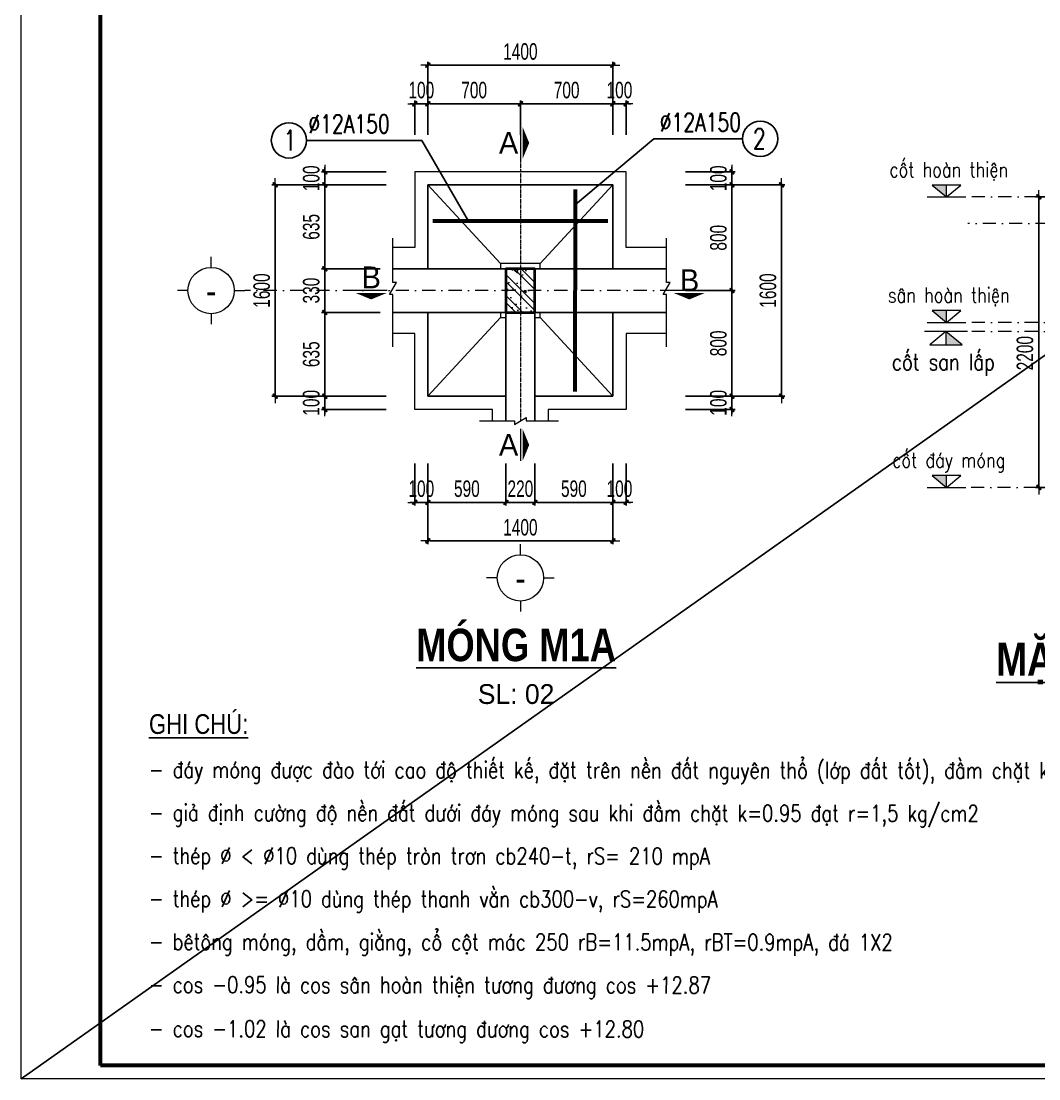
# Model space of a CAD drawing. Header units: millimetres. Extents: x -182770 to 489476, y -561170 to -280028.
# Drawn here: x -71050 to -63345, y -527439 to -519428 of the extents above; entities that cross this region are included whole.
import ezdxf
from ezdxf.enums import TextEntityAlignment as Align

# ---------------------------------------------------------------- set-up
doc = ezdxf.new("R2010")
doc.units = ezdxf.units.MM
doc.header["$MEASUREMENT"] = 0
doc.header["$PDMODE"] = 32
doc.linetypes.add('DASHDOT', pattern=[1, 0.5, -0.25, 0, -0.25])
doc.linetypes.add('HIDDEN', pattern=[0.375, 0.25, -0.125])
doc.layers.get('Defpoints').update_dxf_attribs({"color": 1})
doc.layers.add('KCS_Plotter', color=11, linetype='Continuous', plot=False)
for name, color, linetype, lineweight in [('Khungten_LCDI', 7, 'Continuous', 5), ('LC Dim', 8, 'Continuous', 18), ('LC Hatch', 252, 'Continuous', 9), ('LC ISO', 153, 'Continuous', 13), ('LC Khac', 4, 'Continuous', 9), ('LC MANH DUT', 35, 'HIDDEN', 5), ('LC Net dam2', 6, 'Continuous', 40), ('LC Net dam3', 1, 'Continuous', 60), ('LC Net manh', 133, 'Continuous', 5), ('LC Net thay', 63, 'Continuous', 25), ('LC Net truc', 79, 'DASHDOT', 13), ('LC Text1', 3, 'Continuous', 20), ('LC Text2', 7, 'Continuous', 25)]:
    doc.layers.add(name, color=color, linetype=linetype, lineweight=lineweight)
doc.styles.add('HOATBIF', font='hoatbif.shx', dxfattribs={"width": 0.7})
doc.styles.add('Khungten', font='VHAVAN.TTF', dxfattribs={"width": 0.9, "height": 5000})
doc.styles.add('LC 1', font='VHAVANB.TTF')
doc.styles.add('LC 3', font='vnsimli.shx', dxfattribs={"width": 0.75})
doc.styles.add('LC3', font='VHARIALB.TTF', dxfattribs={"width": 0.8})
doc.styles.add('T1', font='Vnsimli.shx', dxfattribs={"width": 0.8})
doc.styles.add('T2', font='VHARIAL.TTF', dxfattribs={"width": 0.8})
doc.styles.add('Title', font='VHBLACK.TTF', dxfattribs={"width": 0.8})
doc.dimstyles.new('1-100(1-50)', dxfattribs={"dimscale": 50, "dimtxt": 2.5, "dimasz": 0.35, "dimexe": 0.5, "dimexo": 0, "dimgap": 0.8, "dimtad": 1, "dimdec": 0, "dimzin": 0, "dimdsep": 46, "dimtxsty": 'HOATBIF', "dimblk1": 'DOT', "dimblk2": 'DOT', "dimsah": 1, "dimcen": -1, "dimdle": 1, "dimclrd": 256, "dimclre": 256, "dimclrt": 4, "dimadec": 3, "dimazin": 2, "dimtfac": 0.333333, "dimtdec": 0, "dimtix": 1, "dimtmove": 2, "dimatfit": 3, "dimldrblk": 'DOT', "dimfxl": 1, "dimtvp": 0.833333, "dimtolj": 1, "dimtzin": 0, "dimarcsym": 0})

# ---------------------------------------------------------------- blocks, each defined once
blk = doc.blocks.new('lcdi fix')
at = {"layer": 'Defpoints', "lineweight": 0}
blk.add_lwpolyline([(-1200, -14850), (-1200, 14850), (40800, 14850), (40800, -14850)], close=True, dxfattribs=at)
at = {"layer": 'Khungten_LCDI', "color": 5, "lineweight": 60}
blk.add_lwpolyline([(0, -14650), (0, 14650), (40600, 14650), (40600, -14650)], close=True, dxfattribs=at)
at = {"color": 7, "style": 'Khungten', "width": 0.8}
for tag, p in [('REVISION', (39499, -10746)), ('NGAYHT', (39546, -11609))]:
    blk.add_attdef(tag, text='', height=200, dxfattribs=at).set_placement(p, align=Align.CENTER)
at = {"layer": 'LC Text1', "color": 3, "style": 'LC 1', "width": 1.834006}
for tag, p, p2 in [('TENBANVE1', (36913, -8886), (40339, -8886)), ('TENBANVE2', (36913, -9562), (40339, -9562))]:
    blk.add_attdef(tag, text='', height=250, dxfattribs=at).set_placement(p, p2, align=Align.FIT)
at = {"layer": 'LC Text1', "style": 'Title', "width": 0.7}
blk.add_attdef('SOBANVE', text='', height=250, dxfattribs=at).set_placement((39562, -13896), align=Align.CENTER)
blk = doc.blocks.new('DOT')
at = {"layer": 'LC Dim'}
blk.add_line((-3, 0), (3, 0), dxfattribs=at)
at = {"layer": 'LC Dim', "color": 4}
blk.add_line((-1, -1), (1, 1), dxfattribs=at)
blk.add_lwpolyline([(0.5, 1), (-1, -0.5), (-0.5, -1), (1, 0.5)], close=True, dxfattribs=at)
blk = doc.blocks.new('*D387')
at = {"layer": 'Defpoints', "color": 0, "ltscale": 2, "transparency": 16777216}
for p in [(-68070.2, -522778.7), (-67970.2, -522778.7), (-67970.2, -523072.4)]:
    blk.add_point(p, dxfattribs=at)
at = {"layer": 'LC Dim', "lineweight": -2, "ltscale": 2, "transparency": 16777216}
for p, q in [((-68070.2, -522778.7), (-68070.2, -523097.4)), ((-67970.2, -522778.7), (-67970.2, -523097.4)), ((-68087.7, -523072.4), (-68105.2, -523072.4)), ((-68070.2, -523072.4), (-67970.2, -523072.4)), ((-67952.7, -523072.4), (-67935.2, -523072.4))]:
    blk.add_line(p, q, dxfattribs=at)
at = {"layer": 'LC Dim', "lineweight": -2, "ltscale": 2, "transparency": 16777216, "xscale": 17.5, "yscale": 17.5, "zscale": 17.5}
blk.add_blockref('DOT', (-68070.2, -523072.4), dxfattribs=at)
at = {"layer": 'LC Dim', "lineweight": -2, "ltscale": 2, "transparency": 16777216, "xscale": 17.5, "yscale": 17.5, "zscale": 17.5, "rotation": 180}
blk.add_blockref('DOT', (-67970.2, -523072.4), dxfattribs=at)
at = {"layer": 'LC Dim', "color": 4, "ltscale": 2, "transparency": 16777216, "insert": (-68020.2, -522969.9), "char_height": 125, "attachment_point": 5, "style": 'HOATBIF'}
blk.add_mtext('\\A1;100', dxfattribs=at)
blk = doc.blocks.new('_Dot')
at = {"color": 0, "linetype": 'ByBlock', "lineweight": -2}
blk.add_line((-0.5, 0), (-1, 0), dxfattribs=at)
at = {"color": 0, "linetype": 'ByBlock', "const_width": 0.5}
blk.add_lwpolyline([(-0.25, 0, 1), (0.25, 0, 1)], format="xyb", close=True, dxfattribs=at)
blk = doc.blocks.new('*D388')
at = {"layer": 'Defpoints', "color": 0, "transparency": 16777216}
for p in [(-67970.2, -522778.7), (-67380.2, -522778.7), (-67380.2, -523072.4)]:
    blk.add_point(p, dxfattribs=at)
at = {"layer": 'LC Dim', "lineweight": -2, "transparency": 16777216}
for p, q in [((-67970.2, -522778.7), (-67970.2, -523097.4)), ((-67380.2, -522778.7), (-67380.2, -523097.4)), ((-67952.7, -523072.4), (-67397.7, -523072.4))]:
    blk.add_line(p, q, dxfattribs=at)
at = {"layer": 'LC Dim', "lineweight": -2, "transparency": 16777216, "xscale": 17.5, "yscale": 17.5, "zscale": 17.5, "rotation": 180}
blk.add_blockref('DOT', (-67970.2, -523072.4), dxfattribs=at)
at = {"layer": 'LC Dim', "lineweight": -2, "transparency": 16777216, "xscale": 17.5, "yscale": 17.5, "zscale": 17.5}
blk.add_blockref('DOT', (-67380.2, -523072.4), dxfattribs=at)
at = {"layer": 'LC Dim', "color": 4, "transparency": 16777216, "insert": (-67675.2, -522969.9), "char_height": 125, "attachment_point": 5, "style": 'HOATBIF'}
blk.add_mtext('\\A1;590', dxfattribs=at)
blk = doc.blocks.new('*D389')
at = {"layer": 'Defpoints', "color": 0, "transparency": 16777216}
for p in [(-67160.2, -522778.7), (-66570.2, -522778.7), (-66570.2, -523072.4)]:
    blk.add_point(p, dxfattribs=at)
at = {"layer": 'LC Dim', "lineweight": -2, "transparency": 16777216}
for p, q in [((-67160.2, -522778.7), (-67160.2, -523097.4)), ((-66570.2, -522778.7), (-66570.2, -523097.4)), ((-67142.7, -523072.4), (-66587.7, -523072.4))]:
    blk.add_line(p, q, dxfattribs=at)
at = {"layer": 'LC Dim', "lineweight": -2, "transparency": 16777216, "xscale": 17.5, "yscale": 17.5, "zscale": 17.5, "rotation": 180}
blk.add_blockref('DOT', (-67160.2, -523072.4), dxfattribs=at)
at = {"layer": 'LC Dim', "lineweight": -2, "transparency": 16777216, "xscale": 17.5, "yscale": 17.5, "zscale": 17.5}
blk.add_blockref('DOT', (-66570.2, -523072.4), dxfattribs=at)
at = {"layer": 'LC Dim', "color": 4, "transparency": 16777216, "insert": (-66865.2, -522969.9), "char_height": 125, "attachment_point": 5, "style": 'HOATBIF'}
blk.add_mtext('\\A1;590', dxfattribs=at)
blk = doc.blocks.new('*D390')
at = {"layer": 'Defpoints', "color": 0, "transparency": 16777216}
for p in [(-66570.2, -522778.7), (-66470.2, -522778.7), (-66470.2, -523072.4)]:
    blk.add_point(p, dxfattribs=at)
at = {"layer": 'LC Dim', "lineweight": -2, "transparency": 16777216}
for p, q in [((-66570.2, -522778.7), (-66570.2, -523097.4)), ((-66470.2, -522778.7), (-66470.2, -523097.4)), ((-66587.7, -523072.4), (-66605.2, -523072.4)), ((-66570.2, -523072.4), (-66470.2, -523072.4)), ((-66452.7, -523072.4), (-66435.2, -523072.4))]:
    blk.add_line(p, q, dxfattribs=at)
at = {"layer": 'LC Dim', "lineweight": -2, "transparency": 16777216, "xscale": 17.5, "yscale": 17.5, "zscale": 17.5}
blk.add_blockref('DOT', (-66570.2, -523072.4), dxfattribs=at)
at = {"layer": 'LC Dim', "lineweight": -2, "transparency": 16777216, "xscale": 17.5, "yscale": 17.5, "zscale": 17.5, "rotation": 180}
blk.add_blockref('DOT', (-66470.2, -523072.4), dxfattribs=at)
at = {"layer": 'LC Dim', "color": 4, "transparency": 16777216, "insert": (-66520.2, -522969.9), "char_height": 125, "attachment_point": 5, "style": 'HOATBIF'}
blk.add_mtext('\\A1;100', dxfattribs=at)
blk = doc.blocks.new('*D391')
at = {"layer": 'Defpoints', "color": 0, "transparency": 16777216}
for p in [(-67970.2, -522778.7), (-66570.2, -522778.7), (-66570.2, -523364.6)]:
    blk.add_point(p, dxfattribs=at)
at = {"layer": 'LC Dim', "lineweight": -2, "transparency": 16777216}
for p, q in [((-67970.2, -522778.7), (-67970.2, -523389.6)), ((-66570.2, -522778.7), (-66570.2, -523389.6)), ((-67952.7, -523364.6), (-66587.7, -523364.6))]:
    blk.add_line(p, q, dxfattribs=at)
at = {"layer": 'LC Dim', "lineweight": -2, "transparency": 16777216, "xscale": 17.5, "yscale": 17.5, "zscale": 17.5, "rotation": 180}
blk.add_blockref('DOT', (-67970.2, -523364.6), dxfattribs=at)
at = {"layer": 'LC Dim', "lineweight": -2, "transparency": 16777216, "xscale": 17.5, "yscale": 17.5, "zscale": 17.5}
blk.add_blockref('DOT', (-66570.2, -523364.6), dxfattribs=at)
at = {"layer": 'LC Dim', "color": 4, "transparency": 16777216, "insert": (-67270.2, -523262.1), "char_height": 125, "attachment_point": 5, "style": 'HOATBIF'}
blk.add_mtext('\\A1;1400', dxfattribs=at)
blk = doc.blocks.new('*D392')
at = {"layer": 'Defpoints', "color": 0, "transparency": 16777216}
for p in [(-66020.3, -522268.5), (-65668.2, -522268.5), (-66020.3, -522368.5)]:
    blk.add_point(p, dxfattribs=at)
at = {"layer": 'LC Dim', "lineweight": -2, "transparency": 16777216}
for p, q in [((-66020.3, -522268.5), (-65643.2, -522268.5)), ((-65668.2, -522251), (-65668.2, -522233.5)), ((-65668.2, -522368.5), (-65668.2, -522268.5)), ((-66020.3, -522368.5), (-65643.2, -522368.5)), ((-65668.2, -522386), (-65668.2, -522403.5))]:
    blk.add_line(p, q, dxfattribs=at)
at = {"layer": 'LC Dim', "lineweight": -2, "transparency": 16777216, "xscale": 17.5, "yscale": 17.5, "zscale": 17.5}
for p, rotation in [((-65668.2, -522268.5), 270), ((-65668.2, -522368.5), 90)]:
    blk.add_blockref('DOT', p, dxfattribs=dict(at, rotation=rotation))
at = {"layer": 'LC Dim', "color": 4, "transparency": 16777216, "insert": (-65770.7, -522318.5), "char_height": 125, "attachment_point": 5, "rotation": 90, "style": 'HOATBIF'}
blk.add_mtext('\\A1;100', dxfattribs=at)
blk = doc.blocks.new('*D393')
at = {"layer": 'Defpoints', "color": 0, "transparency": 16777216}
for p in [(-66020.3, -520568.5), (-65668.2, -520568.5), (-66020.3, -520668.5)]:
    blk.add_point(p, dxfattribs=at)
at = {"layer": 'LC Dim', "lineweight": -2, "transparency": 16777216}
for p, q in [((-65668.2, -520551), (-65668.2, -520533.5)), ((-66020.3, -520568.5), (-65643.2, -520568.5)), ((-65668.2, -520668.5), (-65668.2, -520568.5)), ((-66020.3, -520668.5), (-65643.2, -520668.5)), ((-65668.2, -520686), (-65668.2, -520703.5))]:
    blk.add_line(p, q, dxfattribs=at)
at = {"layer": 'LC Dim', "lineweight": -2, "transparency": 16777216, "xscale": 17.5, "yscale": 17.5, "zscale": 17.5}
for p, rotation in [((-65668.2, -520568.5), 270), ((-65668.2, -520668.5), 90)]:
    blk.add_blockref('DOT', p, dxfattribs=dict(at, rotation=rotation))
at = {"layer": 'LC Dim', "color": 4, "transparency": 16777216, "insert": (-65770.7, -520618.5), "char_height": 125, "attachment_point": 5, "rotation": 90, "style": 'HOATBIF'}
blk.add_mtext('\\A1;100', dxfattribs=at)
blk = doc.blocks.new('*D394')
at = {"layer": 'Defpoints', "color": 0, "transparency": 16777216}
for p in [(-66020.3, -520668.5), (-65293.2, -520668.5), (-66020.3, -522268.5)]:
    blk.add_point(p, dxfattribs=at)
at = {"layer": 'LC Dim', "lineweight": -2, "transparency": 16777216}
for p, q in [((-66020.3, -520668.5), (-65268.2, -520668.5)), ((-65293.2, -522251), (-65293.2, -520686)), ((-66020.3, -522268.5), (-65268.2, -522268.5))]:
    blk.add_line(p, q, dxfattribs=at)
at = {"layer": 'LC Dim', "lineweight": -2, "transparency": 16777216, "xscale": 17.5, "yscale": 17.5, "zscale": 17.5}
for p, rotation in [((-65293.2, -520668.5), 90), ((-65293.2, -522268.5), 270)]:
    blk.add_blockref('DOT', p, dxfattribs=dict(at, rotation=rotation))
at = {"layer": 'LC Dim', "color": 4, "transparency": 16777216, "insert": (-65395.7, -521468.5), "char_height": 125, "attachment_point": 5, "rotation": 90, "style": 'HOATBIF'}
blk.add_mtext('\\A1;1600', dxfattribs=at)
blk = doc.blocks.new('*D395')
at = {"layer": 'Defpoints', "color": 0, "ltscale": 2, "transparency": 16777216}
for p in [(-67970.2, -520053.2), (-68070.2, -520287.8), (-67970.2, -520287.8)]:
    blk.add_point(p, dxfattribs=at)
at = {"layer": 'LC Dim', "lineweight": -2, "ltscale": 2, "transparency": 16777216}
for p, q in [((-68087.7, -520053.2), (-68105.2, -520053.2)), ((-68070.2, -520287.8), (-68070.2, -520028.2)), ((-68070.2, -520053.2), (-67970.2, -520053.2)), ((-67970.2, -520287.8), (-67970.2, -520028.2)), ((-67952.7, -520053.2), (-67935.2, -520053.2))]:
    blk.add_line(p, q, dxfattribs=at)
at = {"layer": 'LC Dim', "lineweight": -2, "ltscale": 2, "transparency": 16777216, "xscale": 17.5, "yscale": 17.5, "zscale": 17.5}
blk.add_blockref('DOT', (-68070.2, -520053.2), dxfattribs=at)
at = {"layer": 'LC Dim', "lineweight": -2, "ltscale": 2, "transparency": 16777216, "xscale": 17.5, "yscale": 17.5, "zscale": 17.5, "rotation": 180}
blk.add_blockref('DOT', (-67970.2, -520053.2), dxfattribs=at)
at = {"layer": 'LC Dim', "color": 4, "ltscale": 2, "transparency": 16777216, "insert": (-68020.2, -519950.7), "char_height": 125, "attachment_point": 5, "style": 'HOATBIF'}
blk.add_mtext('\\A1;100', dxfattribs=at)
blk = doc.blocks.new('*D396')
at = {"layer": 'Defpoints', "color": 0, "transparency": 16777216}
for p in [(-67270.2, -520053.2), (-67970.2, -520287.8), (-67270.2, -520287.8)]:
    blk.add_point(p, dxfattribs=at)
at = {"layer": 'LC Dim', "lineweight": -2, "transparency": 16777216}
for p, q in [((-67970.2, -520287.8), (-67970.2, -520028.2)), ((-67952.7, -520053.2), (-67287.7, -520053.2)), ((-67270.2, -520287.8), (-67270.2, -520028.2))]:
    blk.add_line(p, q, dxfattribs=at)
at = {"layer": 'LC Dim', "lineweight": -2, "transparency": 16777216, "xscale": 17.5, "yscale": 17.5, "zscale": 17.5, "rotation": 180}
blk.add_blockref('DOT', (-67970.2, -520053.2), dxfattribs=at)
at = {"layer": 'LC Dim', "lineweight": -2, "transparency": 16777216, "xscale": 17.5, "yscale": 17.5, "zscale": 17.5}
blk.add_blockref('DOT', (-67270.2, -520053.2), dxfattribs=at)
at = {"layer": 'LC Dim', "color": 4, "transparency": 16777216, "insert": (-67620.2, -519950.7), "char_height": 125, "attachment_point": 5, "style": 'HOATBIF'}
blk.add_mtext('\\A1;700', dxfattribs=at)
blk = doc.blocks.new('*D397')
at = {"layer": 'Defpoints', "color": 0, "transparency": 16777216}
for p in [(-66570.2, -520053.2), (-67270.2, -520287.8), (-66570.2, -520287.8)]:
    blk.add_point(p, dxfattribs=at)
at = {"layer": 'LC Dim', "lineweight": -2, "transparency": 16777216}
for p, q in [((-67270.2, -520287.8), (-67270.2, -520028.2)), ((-67252.7, -520053.2), (-66587.7, -520053.2)), ((-66570.2, -520287.8), (-66570.2, -520028.2))]:
    blk.add_line(p, q, dxfattribs=at)
at = {"layer": 'LC Dim', "lineweight": -2, "transparency": 16777216, "xscale": 17.5, "yscale": 17.5, "zscale": 17.5, "rotation": 180}
blk.add_blockref('DOT', (-67270.2, -520053.2), dxfattribs=at)
at = {"layer": 'LC Dim', "lineweight": -2, "transparency": 16777216, "xscale": 17.5, "yscale": 17.5, "zscale": 17.5}
blk.add_blockref('DOT', (-66570.2, -520053.2), dxfattribs=at)
at = {"layer": 'LC Dim', "color": 4, "transparency": 16777216, "insert": (-66920.2, -519950.7), "char_height": 125, "attachment_point": 5, "style": 'HOATBIF'}
blk.add_mtext('\\A1;700', dxfattribs=at)
blk = doc.blocks.new('*D398')
at = {"layer": 'Defpoints', "color": 0, "transparency": 16777216}
for p in [(-66470.2, -520053.2), (-66570.2, -520287.8), (-66470.2, -520287.8)]:
    blk.add_point(p, dxfattribs=at)
at = {"layer": 'LC Dim', "lineweight": -2, "transparency": 16777216}
for p, q in [((-66587.7, -520053.2), (-66605.2, -520053.2)), ((-66570.2, -520287.8), (-66570.2, -520028.2)), ((-66570.2, -520053.2), (-66470.2, -520053.2)), ((-66470.2, -520287.8), (-66470.2, -520028.2)), ((-66452.7, -520053.2), (-66435.2, -520053.2))]:
    blk.add_line(p, q, dxfattribs=at)
at = {"layer": 'LC Dim', "lineweight": -2, "transparency": 16777216, "xscale": 17.5, "yscale": 17.5, "zscale": 17.5}
blk.add_blockref('DOT', (-66570.2, -520053.2), dxfattribs=at)
at = {"layer": 'LC Dim', "lineweight": -2, "transparency": 16777216, "xscale": 17.5, "yscale": 17.5, "zscale": 17.5, "rotation": 180}
blk.add_blockref('DOT', (-66470.2, -520053.2), dxfattribs=at)
at = {"layer": 'LC Dim', "color": 4, "transparency": 16777216, "insert": (-66520.2, -519950.7), "char_height": 125, "attachment_point": 5, "style": 'HOATBIF'}
blk.add_mtext('\\A1;100', dxfattribs=at)
blk = doc.blocks.new('*D399')
at = {"layer": 'Defpoints', "color": 0, "transparency": 16777216}
for p in [(-66570.2, -519761), (-67970.2, -520287.8), (-66570.2, -520287.8)]:
    blk.add_point(p, dxfattribs=at)
at = {"layer": 'LC Dim', "lineweight": -2, "transparency": 16777216}
for p, q in [((-67970.2, -520287.8), (-67970.2, -519736)), ((-66570.2, -520287.8), (-66570.2, -519736)), ((-67952.7, -519761), (-66587.7, -519761))]:
    blk.add_line(p, q, dxfattribs=at)
at = {"layer": 'LC Dim', "lineweight": -2, "transparency": 16777216, "xscale": 17.5, "yscale": 17.5, "zscale": 17.5, "rotation": 180}
blk.add_blockref('DOT', (-67970.2, -519761), dxfattribs=at)
at = {"layer": 'LC Dim', "lineweight": -2, "transparency": 16777216, "xscale": 17.5, "yscale": 17.5, "zscale": 17.5}
blk.add_blockref('DOT', (-66570.2, -519761), dxfattribs=at)
at = {"layer": 'LC Dim', "color": 4, "transparency": 16777216, "insert": (-67270.2, -519658.5), "char_height": 125, "attachment_point": 5, "style": 'HOATBIF'}
blk.add_mtext('\\A1;1400', dxfattribs=at)
blk = doc.blocks.new('*D400')
at = {"layer": 'Defpoints', "color": 0, "transparency": 16777216}
for p in [(-67380.2, -522778.7), (-67160.2, -522778.7), (-67160.2, -523072.4)]:
    blk.add_point(p, dxfattribs=at)
at = {"layer": 'LC Dim', "lineweight": -2, "transparency": 16777216}
for p, q in [((-67380.2, -522778.7), (-67380.2, -523097.4)), ((-67160.2, -522778.7), (-67160.2, -523097.4)), ((-67397.7, -523072.4), (-67415.2, -523072.4)), ((-67380.2, -523072.4), (-67160.2, -523072.4)), ((-67142.7, -523072.4), (-67125.2, -523072.4))]:
    blk.add_line(p, q, dxfattribs=at)
at = {"layer": 'LC Dim', "lineweight": -2, "transparency": 16777216, "xscale": 17.5, "yscale": 17.5, "zscale": 17.5}
blk.add_blockref('DOT', (-67380.2, -523072.4), dxfattribs=at)
at = {"layer": 'LC Dim', "lineweight": -2, "transparency": 16777216, "xscale": 17.5, "yscale": 17.5, "zscale": 17.5, "rotation": 180}
blk.add_blockref('DOT', (-67160.2, -523072.4), dxfattribs=at)
at = {"layer": 'LC Dim', "color": 4, "transparency": 16777216, "insert": (-67270.2, -522969.9), "char_height": 125, "attachment_point": 5, "style": 'HOATBIF'}
blk.add_mtext('\\A1;220', dxfattribs=at)
blk = doc.blocks.new('*D401')
at = {"layer": 'Defpoints', "color": 0, "transparency": 16777216}
for p in [(-68750.8, -522268.5), (-68286.6, -522268.5), (-68286.6, -522368.5)]:
    blk.add_point(p, dxfattribs=at)
at = {"layer": 'LC Dim', "lineweight": -2, "transparency": 16777216}
for p, q in [((-68286.6, -522268.5), (-68775.8, -522268.5)), ((-68750.8, -522251), (-68750.8, -522233.5)), ((-68750.8, -522368.5), (-68750.8, -522268.5)), ((-68286.6, -522368.5), (-68775.8, -522368.5)), ((-68750.8, -522386), (-68750.8, -522403.5))]:
    blk.add_line(p, q, dxfattribs=at)
at = {"layer": 'LC Dim', "lineweight": -2, "transparency": 16777216, "xscale": 17.5, "yscale": 17.5, "zscale": 17.5}
for p, rotation in [((-68750.8, -522268.5), 270), ((-68750.8, -522368.5), 90)]:
    blk.add_blockref('DOT', p, dxfattribs=dict(at, rotation=rotation))
at = {"layer": 'LC Dim', "color": 4, "transparency": 16777216, "insert": (-68853.3, -522318.5), "char_height": 125, "attachment_point": 5, "rotation": 90, "style": 'HOATBIF'}
blk.add_mtext('\\A1;100', dxfattribs=at)
blk = doc.blocks.new('*D402')
at = {"layer": 'Defpoints', "color": 0, "transparency": 16777216}
for p in [(-68750.8, -520668.5), (-68332.8, -520668.5), (-68332.8, -521303.5)]:
    blk.add_point(p, dxfattribs=at)
at = {"layer": 'LC Dim', "lineweight": -2, "transparency": 16777216}
for p, q in [((-68332.8, -520668.5), (-68775.8, -520668.5)), ((-68750.8, -521286), (-68750.8, -520686)), ((-68332.8, -521303.5), (-68775.8, -521303.5))]:
    blk.add_line(p, q, dxfattribs=at)
at = {"layer": 'LC Dim', "lineweight": -2, "transparency": 16777216, "xscale": 17.5, "yscale": 17.5, "zscale": 17.5}
for p, rotation in [((-68750.8, -520668.5), 90), ((-68750.8, -521303.5), 270)]:
    blk.add_blockref('DOT', p, dxfattribs=dict(at, rotation=rotation))
at = {"layer": 'LC Dim', "color": 4, "transparency": 16777216, "insert": (-68853.3, -520986), "char_height": 125, "attachment_point": 5, "rotation": 90, "style": 'HOATBIF'}
blk.add_mtext('\\A1;635', dxfattribs=at)
blk = doc.blocks.new('*D403')
at = {"layer": 'Defpoints', "color": 0, "transparency": 16777216}
for p in [(-68750.8, -520568.5), (-68286.6, -520568.5), (-68286.6, -520668.5)]:
    blk.add_point(p, dxfattribs=at)
at = {"layer": 'LC Dim', "lineweight": -2, "transparency": 16777216}
for p, q in [((-68750.8, -520551), (-68750.8, -520533.5)), ((-68286.6, -520568.5), (-68775.8, -520568.5)), ((-68750.8, -520668.5), (-68750.8, -520568.5)), ((-68286.6, -520668.5), (-68775.8, -520668.5)), ((-68750.8, -520686), (-68750.8, -520703.5))]:
    blk.add_line(p, q, dxfattribs=at)
at = {"layer": 'LC Dim', "lineweight": -2, "transparency": 16777216, "xscale": 17.5, "yscale": 17.5, "zscale": 17.5}
for p, rotation in [((-68750.8, -520568.5), 270), ((-68750.8, -520668.5), 90)]:
    blk.add_blockref('DOT', p, dxfattribs=dict(at, rotation=rotation))
at = {"layer": 'LC Dim', "color": 4, "transparency": 16777216, "insert": (-68853.3, -520618.5), "char_height": 125, "attachment_point": 5, "rotation": 90, "style": 'HOATBIF'}
blk.add_mtext('\\A1;100', dxfattribs=at)
blk = doc.blocks.new('*D404')
at = {"layer": 'Defpoints', "color": 0, "transparency": 16777216}
for p in [(-69125.8, -520668.5), (-68286.6, -520668.5), (-68286.6, -522268.5)]:
    blk.add_point(p, dxfattribs=at)
at = {"layer": 'LC Dim', "lineweight": -2, "transparency": 16777216}
for p, q in [((-68286.6, -520668.5), (-69150.8, -520668.5)), ((-69125.8, -522251), (-69125.8, -520686)), ((-68286.6, -522268.5), (-69150.8, -522268.5))]:
    blk.add_line(p, q, dxfattribs=at)
at = {"layer": 'LC Dim', "lineweight": -2, "transparency": 16777216, "xscale": 17.5, "yscale": 17.5, "zscale": 17.5}
for p, rotation in [((-69125.8, -520668.5), 90), ((-69125.8, -522268.5), 270)]:
    blk.add_blockref('DOT', p, dxfattribs=dict(at, rotation=rotation))
at = {"layer": 'LC Dim', "color": 4, "transparency": 16777216, "insert": (-69228.3, -521468.5), "char_height": 125, "attachment_point": 5, "rotation": 90, "style": 'HOATBIF'}
blk.add_mtext('\\A1;1600', dxfattribs=at)
blk = doc.blocks.new('TTRUC')
at = {"layer": 'LC ISO'}
for p, q in [((0, 6.95), (0, 10.13)), ((-6.95, 0), (-10.13, 0)), ((6.95, 0), (10.13, 0)), ((0, -6.95), (0, -10.13))]:
    blk.add_line(p, q, dxfattribs=at)
at = {"layer": 'LC Net manh'}
blk.add_circle((0, 0), 6.95, dxfattribs=at)
blk = doc.blocks.new('*D502')
at = {"layer": 'Defpoints', "color": 0, "transparency": 16777216}
for p in [(-68332.8, -521303.5), (-68750.8, -521633.5), (-68332.8, -521633.5)]:
    blk.add_point(p, dxfattribs=at)
at = {"layer": 'LC Dim', "lineweight": -2, "transparency": 16777216}
for p, q in [((-68332.8, -521303.5), (-68775.8, -521303.5)), ((-68750.8, -521321), (-68750.8, -521616)), ((-68332.8, -521633.5), (-68775.8, -521633.5))]:
    blk.add_line(p, q, dxfattribs=at)
at = {"layer": 'LC Dim', "lineweight": -2, "transparency": 16777216, "xscale": 17.5, "yscale": 17.5, "zscale": 17.5}
for p, rotation in [((-68750.8, -521303.5), 90), ((-68750.8, -521633.5), 270)]:
    blk.add_blockref('DOT', p, dxfattribs=dict(at, rotation=rotation))
at = {"layer": 'LC Dim', "color": 4, "transparency": 16777216, "insert": (-68853.3, -521468.5), "char_height": 125, "attachment_point": 5, "rotation": 90, "style": 'HOATBIF'}
blk.add_mtext('\\A1;330', dxfattribs=at)
blk = doc.blocks.new('*D503')
at = {"layer": 'Defpoints', "color": 0, "transparency": 16777216}
for p in [(-68332.8, -521633.5), (-68750.8, -522268.5), (-68332.8, -522268.5)]:
    blk.add_point(p, dxfattribs=at)
at = {"layer": 'LC Dim', "lineweight": -2, "transparency": 16777216}
for p, q in [((-68332.8, -521633.5), (-68775.8, -521633.5)), ((-68750.8, -521651), (-68750.8, -522251)), ((-68332.8, -522268.5), (-68775.8, -522268.5))]:
    blk.add_line(p, q, dxfattribs=at)
at = {"layer": 'LC Dim', "lineweight": -2, "transparency": 16777216, "xscale": 17.5, "yscale": 17.5, "zscale": 17.5}
for p, rotation in [((-68750.8, -521633.5), 90), ((-68750.8, -522268.5), 270)]:
    blk.add_blockref('DOT', p, dxfattribs=dict(at, rotation=rotation))
at = {"layer": 'LC Dim', "color": 4, "transparency": 16777216, "insert": (-68853.3, -521951), "char_height": 125, "attachment_point": 5, "rotation": 90, "style": 'HOATBIF'}
blk.add_mtext('\\A1;635', dxfattribs=at)
blk = doc.blocks.new('*D504')
at = {"layer": 'Defpoints', "color": 0, "transparency": 16777216}
for p in [(-66020.3, -520668.5), (-66020.3, -521468.5), (-65668.2, -521468.5)]:
    blk.add_point(p, dxfattribs=at)
at = {"layer": 'LC Dim', "lineweight": -2, "transparency": 16777216}
for p, q in [((-66020.3, -520668.5), (-65643.2, -520668.5)), ((-65668.2, -520686), (-65668.2, -521451)), ((-66020.3, -521468.5), (-65643.2, -521468.5))]:
    blk.add_line(p, q, dxfattribs=at)
at = {"layer": 'LC Dim', "lineweight": -2, "transparency": 16777216, "xscale": 17.5, "yscale": 17.5, "zscale": 17.5}
for p, rotation in [((-65668.2, -520668.5), 90), ((-65668.2, -521468.5), 270)]:
    blk.add_blockref('DOT', p, dxfattribs=dict(at, rotation=rotation))
at = {"layer": 'LC Dim', "color": 4, "transparency": 16777216, "insert": (-65770.7, -521068.5), "char_height": 125, "attachment_point": 5, "rotation": 90, "style": 'HOATBIF'}
blk.add_mtext('\\A1;800', dxfattribs=at)
blk = doc.blocks.new('*D505')
at = {"layer": 'Defpoints', "color": 0, "transparency": 16777216}
for p in [(-66020.3, -521468.5), (-66020.3, -522268.5), (-65668.2, -522268.5)]:
    blk.add_point(p, dxfattribs=at)
at = {"layer": 'LC Dim', "lineweight": -2, "transparency": 16777216}
for p, q in [((-66020.3, -521468.5), (-65643.2, -521468.5)), ((-65668.2, -521486), (-65668.2, -522251)), ((-66020.3, -522268.5), (-65643.2, -522268.5))]:
    blk.add_line(p, q, dxfattribs=at)
at = {"layer": 'LC Dim', "lineweight": -2, "transparency": 16777216, "xscale": 17.5, "yscale": 17.5, "zscale": 17.5}
for p, rotation in [((-65668.2, -521468.5), 90), ((-65668.2, -522268.5), 270)]:
    blk.add_blockref('DOT', p, dxfattribs=dict(at, rotation=rotation))
at = {"layer": 'LC Dim', "color": 4, "transparency": 16777216, "insert": (-65770.7, -521868.5), "char_height": 125, "attachment_point": 5, "rotation": 90, "style": 'HOATBIF'}
blk.add_mtext('\\A1;800', dxfattribs=at)
blk = doc.blocks.new('TIEUDE1')
at = {"layer": 'LC Text2', "color": 7, "style": 'LC 1'}
blk.add_attdef('TIªU§Ò', text='', height=5, dxfattribs=at).set_placement((0, 0), align=Align.BOTTOM_CENTER)
blk.add_attdef('TL', text='', height=3, dxfattribs=at).set_placement((0, -2), align=Align.TOP_CENTER)
blk = doc.blocks.new('Caodo1')
at = {"layer": 'LC Text1'}
blk.add_hatch(color=4, dxfattribs=at).paths.add_polyline_path([(0, 200), (0, 0), (243, 200)])
at = {"layer": 'LC Text1', "color": 4}
for p, q in [((0, 0), (0, 200)), ((324, 0), (-324, 0))]:
    blk.add_line(p, q, dxfattribs=at)
blk.add_lwpolyline([(-243, 200), (243, 200), (0, 0), (0, 0)], close=True, dxfattribs=at)
at = {"layer": 'LC Text1', "color": 4, "style": 'T1', "width": 0.8}
blk.add_attdef('%%P0,00', text='', height=250, dxfattribs=at).set_placement((-39, 460), align=Align.MIDDLE_CENTER)
blk = doc.blocks.new('*D480')
at = {"layer": 'Defpoints', "color": 0, "ltscale": 2, "transparency": 16777216}
for p in [(-62469.7, -520759.4), (-63344.3, -522959.4), (-62469.7, -522959.4)]:
    blk.add_point(p, dxfattribs=at)
at = {"layer": 'LC Dim', "lineweight": -2, "ltscale": 2, "transparency": 16777216}
for p, q in [((-62469.7, -520759.4), (-63369.3, -520759.4)), ((-63344.3, -520776.9), (-63344.3, -522941.9)), ((-62469.7, -522959.4), (-63369.3, -522959.4))]:
    blk.add_line(p, q, dxfattribs=at)
at = {"layer": 'LC Dim', "lineweight": -2, "ltscale": 2, "transparency": 16777216, "xscale": 17.5, "yscale": 17.5, "zscale": 17.5}
for p, rotation in [((-63344.3, -520759.4), 90), ((-63344.3, -522959.4), 270)]:
    blk.add_blockref('DOT', p, dxfattribs=dict(at, rotation=rotation))
at = {"layer": 'LC Dim', "color": 4, "ltscale": 2, "transparency": 16777216, "insert": (-63450, -521942.6), "char_height": 125, "attachment_point": 5, "rotation": 90, "style": 'HOATBIF'}
blk.add_mtext('\\A1;2200', dxfattribs=at)

msp = doc.modelspace()

# ---------------------------------------------------------------- hatches: boundary and pattern name
at = {"layer": 'LC Hatch', "ltscale": 2}
h = msp.add_hatch(dxfattribs=at)
h.set_pattern_fill('BTCT', color=256, scale=30, angle=90)
h.set_pattern_definition([(140, (-4374.87, -61923.42), (18.82564, 215.178055), [22.5, -247.5]), (85, (-4374.87, -61923.42), (-225.65764, -41.6254), [18, -198]), (190.4514, (-4373.3, -61905.49), (-206.83186, 173.55281), [19.12206, -210.34263]), (136.1842, (-4434.87, -61923.42), (49.6557, 320.17231), [33.75, -371.25]), (186.6356, (-4430.73, -61896.74), (-292.23536, 280.39881), [28.68309, -315.5139]), (81.1842, (-4434.87, -61923.42), (-292.23558, 280.39858), [27, -297]), (111, (-4419.87, -61893.42), (120.78567, 179.072116), [22.5, -247.5]), (56, (-4419.87, -61893.42), (-217.54501, 72.9946), [18, -198]), (161.4514, (-4409.8, -61878.5), (-96.75915, 252.06679), [19.12206, -210.34263]), (127.5, (-4374.866, -61923.42), (-99.868156, 3.647957), [0, -195.6, 0, -201, 0, -198.75]), (97.5, (-4374.87, -61923.42), (-118.323514, 78.92086), [0, -114.6, 0, -191.1, 0, -75.75]), (57.5, (-4374.866, -61990.32), (6.766462, 160.146731), [0, -75, 0, -234, 0, -310.5]), (47.5, (-4374.87, -62020.32), (-30.031495, 174.95585), [0, -97.5, 0, -155.4, 0, -220.5]), (135, (-4374.87, -61923.42), (-79.549513, -79.549513), []), (135, (-4374.87, -61870.39), (-79.549513, -79.549513), [])])
h.paths.add_polyline_path([(-67380.2, -521633.5), (-67160.2, -521633.5), (-67160.2, -521303.5), (-67380.2, -521303.5)])

# ---------------------------------------------------------------- linework, layer by layer
at = {"layer": 'KCS_Plotter'}
msp.add_line((-71049.6, -527438.8), (-50049.6, -512588.8), dxfattribs=at)
at = {"layer": 'LC Khac', "color": 1, "ltscale": 2}
for p, q in [((-67270.2, -520228.7), (-67270.2, -520471.4)), ((-68278.3, -521468.5), (-68521, -521468.5)), ((-65870, -521468.5), (-66112.8, -521468.5)), ((-67270.2, -522516.2), (-67270.2, -522758.9))]:
    msp.add_line(p, q, dxfattribs=at)
for points in [[(-67203.2, -520350.1, 0, 235.7, 0), (-67251.9, -520350.1, 137.5, 137.5, 0)], [(-68399.6, -521535.5, 0, 235.7, 0), (-68399.6, -521486.8, 137.5, 137.5, 0)], [(-65991.4, -521535.5, 0, 235.7, 0), (-65991.4, -521486.8, 137.5, 137.5, 0)], [(-67203.2, -522637.6, 0, 235.7, 0), (-67251.9, -522637.6, 137.5, 137.5, 0)]]:
    msp.add_lwpolyline(points, format="xyseb", dxfattribs=at)
at = {"layer": 'LC MANH DUT', "ltscale": 100}
msp.add_lwpolyline([(-67160.2, -521633.5), (-67160.2, -521303.5), (-67380.2, -521303.5), (-67380.2, -521633.5)], close=True, dxfattribs=at)
at = {"layer": 'LC Net dam2', "ltscale": 5}
msp.add_lwpolyline([(-67160.2, -521633.5), (-67160.2, -521303.5), (-67380.2, -521303.5), (-67380.2, -521633.5)], close=True, dxfattribs=at)
at = {"layer": 'LC Net dam3'}
for p, q in [((-66856.4, -522231.9), (-66853.7, -520704)), ((-66606.9, -520942.7), (-67934.2, -520942.7))]:
    msp.add_line(p, q, dxfattribs=at)
at = {"layer": 'LC Net manh'}
for p, q in [((-67420.2, -521263.5), (-67970.2, -520668.5)), ((-67120.2, -521263.5), (-66570.2, -520668.5)), ((-67420.2, -521673.5), (-67970.2, -522268.5)), ((-67120.2, -521673.5), (-66570.2, -522268.5))]:
    msp.add_line(p, q, dxfattribs=at)
for points in [[(-66163.2, -521143.5), (-66470.2, -521143.5), (-66470.2, -520568.5), (-68070.2, -520568.5), (-68070.2, -521143.5), (-68235.4, -521143.5)], [(-67120.2, -521303.5), (-67120.2, -521263.5), (-67420.2, -521263.5), (-67420.2, -521303.5)], [(-67420.2, -521633.5), (-67420.2, -521673.5), (-67380.2, -521673.5)], [(-67160.2, -521673.5), (-67120.2, -521673.5), (-67120.2, -521633.5)], [(-67480.2, -522456.3), (-67480.2, -522368.5), (-68070.2, -522368.5), (-68070.2, -521793.5), (-68235.4, -521793.5)], [(-66163.2, -521793.5), (-66470.2, -521793.5), (-66470.2, -522368.5), (-67060.2, -522368.5), (-67060.2, -522456.3)]]:
    msp.add_lwpolyline(points, dxfattribs=at)
at = {"layer": 'LC Net manh', "ltscale": 2}
for points in [[(-68235.4, -521893.9), (-68235.4, -521498.3), (-68261.4, -521498.3), (-68207.8, -521408.3), (-68235.4, -521408.3), (-68235.4, -521072.2)], [(-66163.2, -521893.9), (-66163.2, -521498.3), (-66189.1, -521498.3), (-66135.5, -521408.3), (-66163.2, -521408.3), (-66163.2, -521072.2)], [(-67580.7, -522456.3), (-67315.2, -522456.3), (-67315.2, -522482.2), (-67225.2, -522428.7), (-67225.2, -522456.3), (-66980.7, -522456.3)]]:
    msp.add_lwpolyline(points, dxfattribs=at)
at = {"layer": 'LC Net thay'}
for p, q in [((-68235.4, -521303.5), (-66163.2, -521303.5)), ((-68235.4, -521633.5), (-66163.2, -521633.5)), ((-67970.2, -522268.5), (-67970.2, -521633.5)), ((-67380.2, -522456.3), (-67380.2, -521633.5)), ((-67160.2, -522456.3), (-67160.2, -521633.5)), ((-66570.2, -521633.5), (-66570.2, -522268.5)), ((-67380.2, -522268.5), (-67970.2, -522268.5)), ((-66570.2, -522268.5), (-67160.2, -522268.5))]:
    msp.add_line(p, q, dxfattribs=at)
for points in [[(-67970.2, -521303.5), (-67970.2, -520668.5), (-67380.2, -520668.5)], [(-67380.2, -520668.5), (-66570.2, -520668.5), (-66570.2, -521303.5)]]:
    msp.add_lwpolyline(points, dxfattribs=at)
at = {"layer": 'LC Net truc', "ltscale": 0.7}
msp.add_line((-67270.2, -520170.2), (-67270.2, -522455.5), dxfattribs=at)
at = {"layer": 'LC Net truc', "ltscale": 200}
for p, q in [((-61351.6, -520759.4), (-63883, -520759.4)), ((-62469.7, -520959.4), (-63883, -520959.4)), ((-66112.8, -521468.5), (-69356.8, -521468.5)), ((-61351.6, -521709.4), (-63883, -521709.4)), ((-61351.6, -521779.4), (-63883, -521779.4)), ((-62558, -522959.4), (-63883, -522959.4))]:
    msp.add_line(p, q, dxfattribs=at)
at = {"layer": 'LC Text2', "ltscale": 100}
for centre in [(-69022, -520331), (-65454, -520318.5)]:
    msp.add_circle(centre, 133.8, dxfattribs=at)

# ---------------------------------------------------------------- block references
at = {"layer": 'LC ISO', "xscale": 25.19610424696835, "yscale": 25.19610424696835, "zscale": 25.19610424696835}
for p in [(-69612, -521468.5), (-67270.2, -523644.9)]:
    msp.add_blockref('TTRUC', p, dxfattribs=at)
at = {"layer": 'LC Net thay', "xscale": 0.5000000000000013, "yscale": 0.5000000000000013, "zscale": 0.5000000000000013}
msp.add_blockref('lcdi fix', (-70449.6, -520013.8), dxfattribs=at)
at = {"layer": 'LC Text1'}
ref = msp.add_blockref('Caodo1', (-64044.3, -520759.4), dxfattribs=dict(at, xscale=-0.45, yscale=0.45, zscale=0.45))
ref.add_attrib('%%P0,00', 'cèt hoµn thiÖn', dxfattribs={"layer": 'LC Text2', "height": 112.5, "style": 'T1', "width": 0.8}).set_placement((-64026.8, -520552.6), align=Align.MIDDLE_CENTER)
ref = msp.add_blockref('Caodo1', (-64044.3, -521709.4), dxfattribs=dict(at, xscale=-0.45, yscale=0.45, zscale=0.45))
ref.add_attrib('%%P0,00', 's©n hoµn thiÖn', dxfattribs={"layer": 'LC Text2', "height": 112.5, "style": 'T1', "width": 0.8}).set_placement((-64026.8, -521502.6), align=Align.MIDDLE_CENTER)
ref = msp.add_blockref('Caodo1', (-64048.3, -521779.4), dxfattribs=dict(at, xscale=-0.5, yscale=0.5, zscale=0.5, rotation=179.9999999997046))
ref.add_attrib('%%P0,00', 'cèt san lÊp', dxfattribs={"layer": 'LC Text2', "height": 125, "style": 'T1', "width": 0.8}).set_placement((-64067.8, -522009.2), align=Align.MIDDLE_CENTER)
ref = msp.add_blockref('Caodo1', (-64044.3, -522959.4), dxfattribs=dict(at, xscale=-0.45, yscale=0.45, zscale=0.45))
ref.add_attrib('%%P0,00', 'cèt ®¸y mãng', dxfattribs={"layer": 'LC Text2', "height": 112.5, "style": 'T1', "width": 0.8}).set_placement((-64026.8, -522752.6), align=Align.MIDDLE_CENTER)
at = {"layer": 'LC Text2'}
ref = msp.add_blockref('TIEUDE1', (-67302.6, -524349.4), dxfattribs=dict(at, xscale=50.00000000009664, yscale=50.00000000009664, zscale=50.00000000009664))
ref.add_attrib('TIªU§Ò', '%%Umãng m1a', dxfattribs={"color": 7, "height": 246.221, "style": 'LC3', "width": 0.8}).set_placement((-67302.6, -524349.4), align=Align.BOTTOM_CENTER)
ref.add_attrib('TL', 'sl: 02', dxfattribs={"color": 7, "height": 150, "style": 'LC 1'}).set_placement((-67302.6, -524449.4), align=Align.TOP_CENTER)
ref = msp.add_blockref('TIEUDE1', (-62654.8, -524461.4), dxfattribs=dict(at, xscale=-50.8, yscale=50.8, zscale=50.8))
ref.add_attrib('TIªU§Ò', '%%UmÆt c¾t A - A', dxfattribs={"color": 7, "height": 250.16, "style": 'LC3', "width": 0.8}).set_placement((-62673.5, -524461.4), align=Align.BOTTOM_CENTER)

# ---------------------------------------------------------------- texts
at = {"ltscale": 2, "style": 'LC 1'}
for tag, text, p in [('A', 'A', (-67359.4, -520350.1)), ('B', 'B', (-68399.6, -521368.6)), ('B', 'B', (-65989.3, -521389.6)), ('A', 'A', (-67359.4, -522637.6))]:
    msp.add_attdef(tag, text=text, height=165, dxfattribs=at).set_placement(p, align=Align.MIDDLE_CENTER)
at = {"layer": 'LC Text1', "ltscale": 0.2, "style": 'LC 1', "width": 0.9}
for p in [(-69612, -521629), (-67270.2, -523805.4)]:
    msp.add_text('-', height=197.3, dxfattribs=at).set_placement(p, align=Align.BOTTOM_CENTER)
at = {"layer": 'LC Text1', "color": 3, "style": 'LC 3', "width": 0.8}
for s, p in [('- ®¸y mãng ®\xadîc ®µo tíi cao ®é thiÕt kÕ, ®Æt trªn nÒn ®Êt nguyªn thæ (líp ®Êt tèt), ®Çm chÆt k=0.95.', (-70082.4, -525159.6)), ('- gi¶ ®Þnh c\xadêng ®é nÒn ®Êt d\xadíi ®¸y mãng sau khi ®Çm chÆt k=0.95 ®¹t r=1,5 kg/cm2', (-70082.4, -525485.2)), ('- thÐp %%C < %%C10 dïng thÐp trßn tr¬n cb240-t, rS= 210 mpA', (-70082.4, -525810.9)), ('- thÐp %%C >= %%C10 dïng thÐp thanh v»n cb300-v, rS=260mpA', (-70082.4, -526136.5)), ('- bªt«ng mãng, dÇm, gi»ng, cæ cét m¸c 250 rB=11.5mpA, rBT=0.9mpA, ®¸ 1X2', (-70082.4, -526462.3)), ('- cos -0.95 lµ cos s©n hoµn thiÖn t\xad¬ng ®\xad¬ng cos +12.87', (-70082.4, -526787.9)), ('- cos -1.02 lµ cos san g¹t t\xad¬ng ®\xad¬ng cos +12.80', (-70082.4, -527121.4))]:
    msp.add_text(s, height=125, rotation=359.95192, dxfattribs=at).set_placement(p)
at = {"layer": 'LC Text2', "linetype": 'ByBlock', "style": 'LC 3', "width": 0.75}
for p in [(-68875.4, -520275.5), (-66215.8, -520263)]:
    msp.add_text('%%C12A150', height=138.89, dxfattribs=at).set_placement(p)
at = {"layer": 'LC Text2', "ltscale": 100, "style": 'LC 3', "width": 0.75}
for s, p in [('1', (-69014.5, -520331)), ('2', (-65461.6, -520318.5))]:
    msp.add_text(s, height=152.8, dxfattribs=at).set_placement(p, align=Align.MIDDLE_CENTER)
at = {"layer": 'LC Text2', "style": 'T2', "width": 0.8}
msp.add_text('%%Ughi chó:', height=149.56, dxfattribs=at).set_placement((-70082, -524826.3))

# ---------------------------------------------------------------- dimensions: what is measured, and where the dimension line sits
at = {"layer": 'LC Dim'}
for base, p1, p2, picture, middle in [((-66570.2, -519761), (-67970.2, -520287.8), (-66570.2, -520287.8), '*D399', (-67270.2, -519658.5)), ((-67270.2, -520053.2), (-67970.2, -520287.8), (-67270.2, -520287.8), '*D396', (-67620.2, -519950.7)), ((-66570.2, -520053.2), (-67270.2, -520287.8), (-66570.2, -520287.8), '*D397', (-66920.2, -519950.7)), ((-66470.2, -520053.2), (-66570.2, -520287.8), (-66470.2, -520287.8), '*D398', (-66520.2, -519950.7)), ((-67380.2, -523072.4), (-67970.2, -522778.7), (-67380.2, -522778.7), '*D388', (-67675.2, -522969.9)), ((-66570.2, -523364.6), (-67970.2, -522778.7), (-66570.2, -522778.7), '*D391', (-67270.2, -523262.1)), ((-67160.2, -523072.4), (-67380.2, -522778.7), (-67160.2, -522778.7), '*D400', (-67270.2, -522969.9)), ((-66570.2, -523072.4), (-67160.2, -522778.7), (-66570.2, -522778.7), '*D389', (-66865.2, -522969.9)), ((-66470.2, -523072.4), (-66570.2, -522778.7), (-66470.2, -522778.7), '*D390', (-66520.2, -522969.9))]:
    dim = msp.add_linear_dim(base=base, p1=p1, p2=p2, dimstyle='1-100(1-50)', dxfattribs=at)
    dim.commit()
    dim.dimension.update_dxf_attribs({"geometry": picture, "text_midpoint": middle})
at = {"layer": 'LC Dim', "ltscale": 2}
for base, p1, p2, picture, middle in [((-67970.2, -520053.2), (-68070.2, -520287.8), (-67970.2, -520287.8), '*D395', (-68020.2, -519950.7)), ((-67970.2, -523072.4), (-68070.2, -522778.7), (-67970.2, -522778.7), '*D387', (-68020.2, -522969.9))]:
    dim = msp.add_linear_dim(base=base, p1=p1, p2=p2, dimstyle='1-100(1-50)', dxfattribs=at)
    dim.commit()
    dim.dimension.update_dxf_attribs({"geometry": picture, "text_midpoint": middle})
at = {"layer": 'LC Dim'}
for base, p1, p2, picture, middle in [((-68750.8, -520568.5), (-68286.6, -520668.5), (-68286.6, -520568.5), '*D403', (-68853.3, -520618.5)), ((-65668.2, -520568.5), (-66020.3, -520668.5), (-66020.3, -520568.5), '*D393', (-65770.7, -520618.5)), ((-69125.8, -520668.5), (-68286.6, -522268.5), (-68286.6, -520668.5), '*D404', (-69228.3, -521468.5)), ((-68750.8, -520668.5), (-68332.8, -521303.5), (-68332.8, -520668.5), '*D402', (-68853.3, -520986)), ((-65293.2, -520668.5), (-66020.3, -522268.5), (-66020.3, -520668.5), '*D394', (-65395.7, -521468.5)), ((-65668.2, -521468.5), (-66020.3, -520668.5), (-66020.3, -521468.5), '*D504', (-65770.7, -521068.5)), ((-68750.8, -521633.5), (-68332.8, -521303.5), (-68332.8, -521633.5), '*D502', (-68853.3, -521468.5)), ((-65668.2, -522268.5), (-66020.3, -521468.5), (-66020.3, -522268.5), '*D505', (-65770.7, -521868.5)), ((-68750.8, -522268.5), (-68332.8, -521633.5), (-68332.8, -522268.5), '*D503', (-68853.3, -521951)), ((-68750.8, -522268.5), (-68286.6, -522368.5), (-68286.6, -522268.5), '*D401', (-68853.3, -522318.5)), ((-65668.2, -522268.5), (-66020.3, -522368.5), (-66020.3, -522268.5), '*D392', (-65770.7, -522318.5))]:
    dim = msp.add_linear_dim(base=base, p1=p1, p2=p2, angle=90, dimstyle='1-100(1-50)', dxfattribs=at)
    dim.commit()
    dim.dimension.update_dxf_attribs({"geometry": picture, "text_midpoint": middle})
at = {"layer": 'LC Dim', "ltscale": 2}
dim = msp.add_linear_dim(base=(-63344.3, -522959.4), p1=(-62469.7, -520759.4), p2=(-62469.7, -522959.4), angle=90, dimstyle='1-100(1-50)', dxfattribs=at)
dim.commit()
dim.dimension.update_dxf_attribs({"geometry": '*D480', "text_midpoint": (-63450, -521942.6), "dimtype": 160})

# ---------------------------------------------------------------- leaders
for points in [[(-67663.7, -520942.7), (-68015.2, -520331), (-68888.2, -520331)], [(-66853.7, -520816.9), (-66260.9, -520318.5), (-65587.8, -520318.5)]]:
    msp.add_leader(points, dimstyle='1-100(1-50)', dxfattribs=at)

doc.saveas('drawing.dxf')
